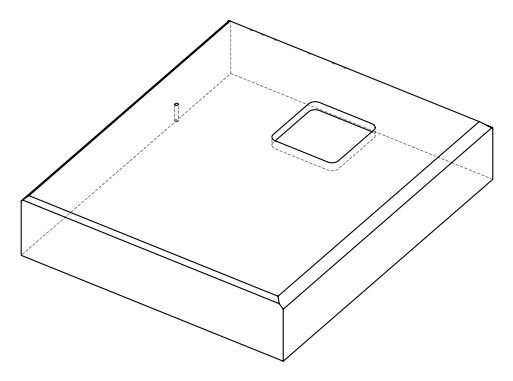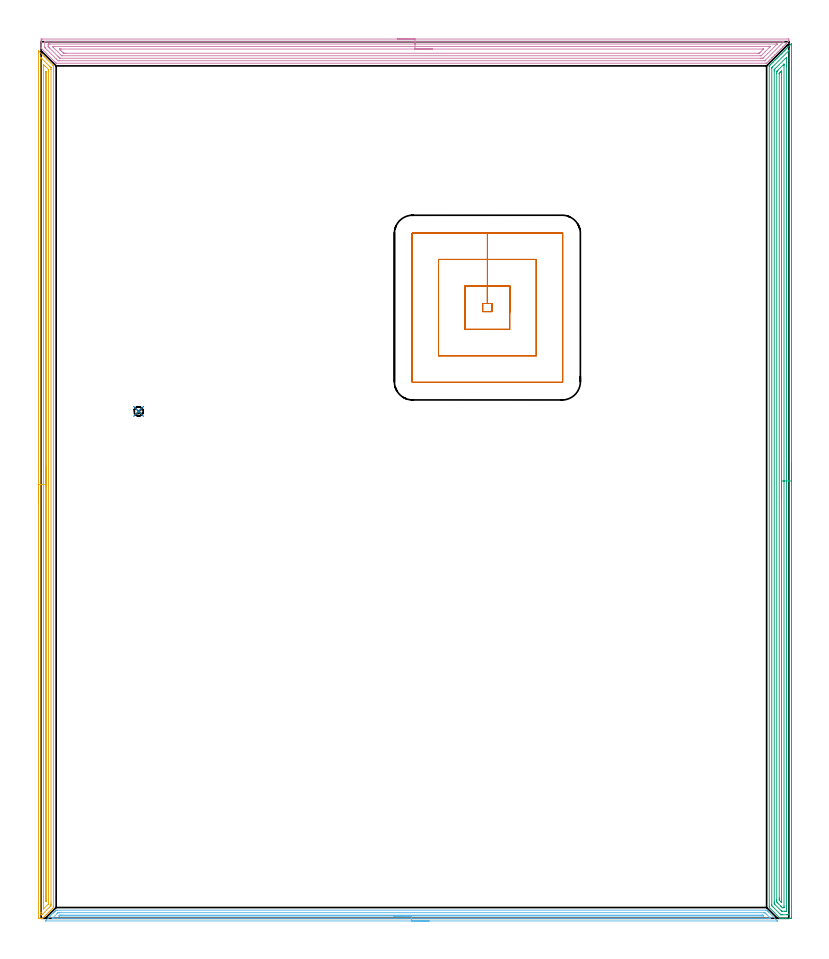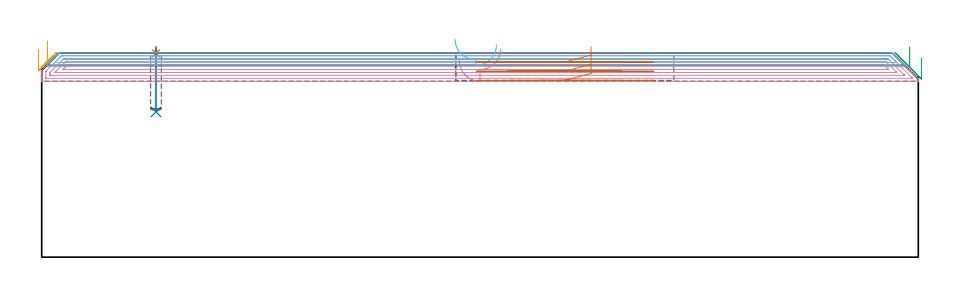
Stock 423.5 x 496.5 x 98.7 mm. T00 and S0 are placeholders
(PLAN: 7 operations, 3 tool changes, 67.2 min)
(1 SPOT_DRILL | STEP1POCKET | NXT0321_9005460120000 | 0.03 min | 2 mm3)
(2 DRILL_BLIND_HOLE_INTO_CENTER | STEP1POCKET | UGT0301_176 | 0.12 min | 574 mm3)
(3 AREA_MILL | FG_CHAMFER_SURFACE | UGT0205_001 | 19.74 min | 39415 mm3)
(4 AREA_MILL_1 | FG_CHAMFER_SURFACE_1 | UGT0205_001 | 16.91 min | 38997 mm3)
(5 AREA_MILL_2 | FG_CHAMFER_SURFACE_2 | UGT0205_001 | 15.66 min | 17541 mm3)
(6 AREA_MILL_3 | FG_CHAMFER_SURFACE_3 | UGT0205_001 | 9.96 min | 7559 mm3)
(7 MILL_RECTANGULAR_POCKET | POCKET_RECTANGULAR_STRAIGHT | UGT0201_104 | Follow Part, ap 5, ae 75% | 4.8 min | 145302 mm3)
(TOOL NXT0321_9005460120000 | NC Spot Drill, 142deg, 12mm, Carbide, Uncoated | D12 PA142 FL30 Z2)
(TOOL UGT0301_176 | Twist Drill 5.2 mm | D5.2 PA118 FL50 Z2)
(TOOL UGT0205_001 | Chamfer Mill 20 x 3 x 45 deg. | D20 FL50 Z2)
(TOOL UGT0201_104 | End Mill 20 mm | D20 FL22 Z2)
(OP 1 SPOT_DRILL)
G17 G21 G94 G90
T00 M6
G54
G17 G0 G90 X55.2 Y287.1 S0 M3
G43 Z108.7 H0
G94 G81 G98 Z98.476 F250. R101.7
G80
M5
M2
(OP 2 DRILL_BLIND_HOLE_INTO_CENTER)
G17 G21 G94 G90
T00 M6
G54
G17 G0 G90 X55.2 Y287.1 S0 M3
G43 Z108.7 H0
G94 G81 G98 Z70.2 F250. R100.7
G80
M5
M2
(OP 3 AREA_MILL)
G17 G21 G94 G90
T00 M6
G54
G17 G0 G90 X425. Y257.7 S1061 M3
G43 Z108.7 H0
Z96.1
G94 G1 Y257.662 Z95.228 F250.
Y257.548 Z94.363
Y257.359 Z93.512
Y257.097 Z92.68
Y256.763 Z91.874
Y256.36 Z91.1
Y255.892 Z90.364
Y255.36 Z89.672
Y254.771 Z89.029
Y254.128 Z88.44
Y253.436 Z87.908
Y252.7 Z87.44
Y251.926 Z87.037
Y251.12 Z86.703
Y250.288 Z86.441
Y249.436 Z86.252
Y248.572 Z86.138
Y247.7 Z86.1
Y0.978
X424.999 Y0.621 Z86.101
X424.994 Y0.091 Z86.104
X424.991 Y0.008 Z86.105
X424.467 Y0. Z86.629
X421.805 Z89.289
X420.378 Z90.719
X420.031 Z91.064
X418.95 Z92.149
X418.518 Y0.001 Z92.574
X418.498 Y0.01 Z92.594
X418.451 Y0.045 Z92.642
X418.325 Y0.175 Z92.774
X412.517 Y5.983 Z98.583
X412.486 Y6.016 Z98.614
X412.405 Y6.105 Z98.691
X412.4 Y6.876 Z98.7
Y482.792
X412.402 Y482.799 Z98.698
X412.403 Y482.802 Z98.697
X412.933 Y483.334 Z98.164
X413.655 Y484.055 Z97.444
X413.82 Y484.222 Z97.277
X414.549 Y484.949 Z96.551
X414.707 Y485.109 Z96.389
X415.442 Y485.843 Z95.657
X415.595 Y485.996 Z95.502
X416.038 Y486.438 Z95.062
X416.336 Y486.736 Z94.763
X416.482 Y486.883 Z94.615
X416.907 Y487.307 Z94.193
X416.925 Y487.325 Z94.175
X417.229 Y487.63 Z93.869
X417.369 Y487.771 Z93.727
X417.776 Y488.176 Z93.324
X417.826 Y488.225 Z93.274
X418.123 Y488.523 Z92.976
X418.256 Y488.658 Z92.84
X418.644 Y489.044 Z92.456
X418.758 Y489.158 Z92.342
X419.016 Y489.417 Z92.082
X419.144 Y489.545 Z91.953
X419.513 Y489.913 Z91.587
X419.664 Y490.065 Z91.435
X419.91 Y490.311 Z91.188
X420.031 Y490.433 Z91.065
X420.382 Y490.782 Z90.718
X420.571 Y490.971 Z90.529
X420.799 Y491.2 Z90.299
X420.918 Y491.32 Z90.178
X421.251 Y491.651 Z89.849
X421.477 Y491.877 Z89.622
X421.697 Y492.098 Z89.401
X421.805 Y492.207 Z89.291
X422.249 Y492.649 Z88.85
X422.693 Y493.094 Z88.403
X423.136 Y493.537 Z87.963
X423.58 Y493.982 Z87.516
X424.024 Y494.424 Z87.076
X424.467 Y494.869 Z86.629
X424.676 Y495.076 Z86.423
X424.726 Y495.126 Z86.374
X424.911 Y495.311 Z86.188
X424.978 Y495.374 Z86.121
X424.995 Y495.383 Z86.104
X425. Y495.374 Z86.099
Y247.7 Z86.1
X423.586 Z87.514
Y2.409
X423.58 Y2.01 Z87.52
X423.096 Y2.002 Z88.004
X422.693 Y2.001 Z88.407
X422.211 Y2. Z88.889
X420.031 Z91.069
X419.549 Z91.551
X419.144 Y2.003 Z91.956
X419.009 Y2.007 Z92.091
X418.961 Y2.01 Z92.139
X418.922 Y2.039 Z92.178
X418.846 Y2.111 Z92.254
X418.542 Y2.409 Z92.558
X414.707 Y6.243 Z96.393
X414.077 Y6.877 Z97.023
X413.82 Y7.142 Z97.28
X413.814 Y7.776 Z97.286
Y481.375
X413.82 Y481.758 Z97.28
X414.071 Y482.016 Z97.029
X414.318 Y482.268 Z96.782
X423.255 Y491.204 Z87.845
X423.42 Y491.365 Z87.68
X423.58 Y491.518 Z87.52
X423.586 Y491.204 Z87.514
Y247.7
X422.172 Z88.928
X422.171 Y5.089 Z88.929
X422.17 Y4.722 Z88.93
X422.167 Y4.196 Z88.933
X422.165 Y4.021 Z88.935
X421.993 Y4.007 Z89.107
X421.805 Y4.003 Z89.295
X421.112 Y4. Z89.988
X419.836 Y4.002 Z91.264
X419.448 Y4.008 Z91.652
X419.4 Y4.011 Z91.7
X419.387 Y4.019 Z91.713
X419.36 Y4.042 Z91.74
X419.307 Y4.092 Z91.793
X419.203 Y4.196 Z91.897
X415.595 Y7.805 Z95.505
X415.383 Y8.023 Z95.717
X415.278 Y8.133 Z95.822
X415.235 Y8.194 Z95.865
X415.234 Y8.295 Z95.866
X415.23 Y8.664 Z95.87
X415.229 Y9.032 Z95.871
X415.228 Y9.557 Z95.872
X415.229 Y479.956 Z95.871
X415.231 Y480.481 Z95.869
X415.234 Y480.665 Z95.866
X415.235 Y480.708 Z95.865
X415.25 Y480.739 Z95.85
X415.293 Y480.785 Z95.807
X415.595 Y481.094 Z95.505
X422.13 Y487.63 Z88.97
X422.146 Y487.64 Z88.954
X422.154 Y487.645 Z88.946
X422.165 Y487.63 Z88.935
X422.169 Y487.408 Z88.931
X422.171 Y487.262 Z88.929
X422.172 Y482.638 Z88.928
Y247.7
X420.757 Z90.343
Y6.877
X420.755 Y6.147 Z90.345
X420.752 Y6.041 Z90.348
X420.751 Y6.017 Z90.349
X420.737 Y6.01 Z90.363
X420.684 Y6.007 Z90.416
X420.466 Y6.002 Z90.634
X420.031 Y6. Z91.069
X420.014 Z91.086
X419.905 Y6.006 Z91.195
X419.853 Y6.01 Z91.247
X419.648 Y6.209 Z91.452
X419.314 Y6.537 Z91.786
X419.144 Y6.705 Z91.956
X418.972 Y6.877 Z92.128
X417.186 Y8.664 Z93.914
X417. Y8.855 Z94.1
X416.65 Y9.218 Z94.45
X416.645 Y9.393 Z94.455
X416.644 Y9.557 Z94.456
X416.643 Y10.289 Z94.457
Y10.451
Y478.694
X416.645 Y479.423 Z94.455
X416.647 Y479.587 Z94.453
X416.65 Y479.674 Z94.45
X416.708 Y479.747 Z94.392
X416.817 Y479.862 Z94.283
X416.955 Y480.004 Z94.145
X417.369 Y480.421 Z93.731
X420.516 Y483.567 Z90.584
X420.586 Y483.637 Z90.514
X420.664 Y483.712 Z90.436
X420.733 Y483.776 Z90.367
X420.748 Y483.788 Z90.352
X420.751 Y483.769 Z90.349
X420.753 Y483.707 Z90.347
X420.757 Y483.324 Z90.343
Y483.162
Y247.7
X419.343 Z91.757
Y9.357
X419.342 Y9.155 Z91.758
X419.34 Y9.022 Z91.76
X419.337 Y8.976 Z91.763
X419.336 Y8.974 Z91.764
X419.327 Y8.979 Z91.773
X419.278 Y9.023 Z91.822
X419.144 Y9.155 Z91.956
X418.742 Y9.557 Z92.358
X418.256 Y10.054 Z92.844
X418.064 Y10.255 Z93.036
X418.06 Y10.451 Z93.04
X418.058 Y10.65 Z93.042
X418.057 Y11.345 Z93.043
Y11.546
X418.058 Y478.347 Z93.042
X418.059 Y478.521 Z93.041
X418.062 Y478.607 Z93.038
X418.064 Y478.646 Z93.036
X418.1 Y478.694 Z93.
X418.176 Y478.775 Z92.924
X418.256 Y478.858 Z92.844
X418.62 Y479.222 Z92.48
X418.986 Y479.587 Z92.114
X419.065 Y479.666 Z92.035
X419.144 Y479.741 Z91.956
X419.226 Y479.815 Z91.874
X419.337 Y479.905 Z91.763
X419.339 Y479.788 Z91.761
X419.342 Y479.587 Z91.758
X419.343 Y479.387 Z91.757
Y478.694
Y247.7
Y246.828 Z91.795
Y245.964 Z91.909
Y245.112 Z92.098
Y244.28 Z92.36
Y243.474 Z92.694
Y242.7 Z93.097
Y241.964 Z93.565
Y241.272 Z94.096
Y240.629 Z94.686
Y240.04 Z95.329
Y239.508 Z96.021
Y239.04 Z96.757
Y238.637 Z97.531
Y238.303 Z98.337
Y238.041 Z99.169
Y237.852 Z100.02
Y237.738 Z100.885
Y237.7 Z101.757
G0 Z108.7
M5
M2
(OP 4 AREA_MILL_1)
G17 G21 G94 G90
T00 M6
G54
G17 G0 G90 X201.75 Y498. S1061 M3
G43 Z108.7 H0
Z95.
G94 G1 X201.788 Z94.128 F250.
X201.902 Z93.264
X202.091 Z92.412
X202.353 Z91.58
X202.687 Z90.774
X203.09 Z90.
X203.559 Z89.264
X204.09 Z88.572
X204.679 Z87.929
X205.322 Z87.34
X206.014 Z86.808
X206.75 Z86.34
X207.524 Z85.937
X208.33 Z85.603
X209.162 Z85.341
X210.014 Z85.152
X210.878 Z85.038
X211.75 Z85.
X423.337
X423.385 Y497.998 Z85.002
X423.5 Y497.991 Z85.005
X423.499 Y496.95 Z86.049
X423.498 Y496.906 Z86.092
X423.485 Y496.887 Z86.111
X423.354 Y496.754 Z86.245
X422.853 Y496.253 Z86.747
X422.659 Y496.058 Z86.939
X421.962 Y495.362 Z87.638
X421.767 Y495.165 Z87.831
X421.071 Y494.471 Z88.529
X420.875 Y494.273 Z88.723
X420.18 Y493.58 Z89.42
X419.982 Y493.381 Z89.616
X419.289 Y492.689 Z90.311
X419.09 Y492.488 Z90.508
X418.398 Y491.798 Z91.202
X418.198 Y491.596 Z91.4
X417.507 Y490.907 Z92.093
X417.306 Y490.704 Z92.293
X416.616 Y490.016 Z92.984
X416.413 Y489.812 Z93.185
X415.725 Y489.125 Z93.875
X415.521 Y488.919 Z94.077
X414.834 Y488.234 Z94.766
X414.629 Y488.027 Z94.97
X413.943 Y487.343 Z95.657
X413.736 Y487.135 Z95.862
X413.052 Y486.452 Z96.548
X412.844 Y486.242 Z96.754
X412.161 Y485.561 Z97.439
X411.952 Y485.35 Z97.646
X411.284 Y484.684 Z98.316
X410.911 Y484.314 Z98.685
X410.9 Y484.307 Z98.693
X410.391 Y484.3 Z98.7
X8.644
X8.505 Y484.304 Z98.689
X8.432 Y484.367 Z98.63
X8.225 Y484.575 Z98.425
X8.182 Y484.617 Z98.382
X7.894 Y484.904 Z98.092
X0.756 Y492.042 Z90.954
X0.314 Y492.486 Z90.514
X0.015 Y492.787 Z90.212
X0.001 Y492.806 Z90.192
X0. Y492.957 Z90.042
Y493.111 Z89.888
Y494.066 Z88.934
Y494.719 Z88.276
Y495.938 Z87.059
Y496.504 Z86.491
Y497.113 Z85.882
X0.002 Y497.396 Z85.599
X0.007 Y497.991 Z85.005
X0.012 Y497.993 Z85.003
X0.61 Y498. Z85.
X211.75
Y496.586 Z86.414
X420.212 Y496.585 Z86.415
X420.294 Y496.584 Z86.416
X420.457 Y496.58 Z86.42
X420.71 Y496.571 Z86.429
X420.647 Y496.504 Z86.496
X420.432 Y496.284 Z86.716
X420.212 Y496.062 Z86.938
X409.946 Y485.796 Z97.204
X409.895 Y485.747 Z97.253
X409.872 Y485.728 Z97.272
X409.862 Y485.723 Z97.277
X409.825 Y485.72 Z97.28
X409.662 Y485.715 Z97.285
X409.58 Y485.714 Z97.286
X10.43 Y485.715 Z97.285
X9.614 Y485.719 Z97.281
X9.538 Y485.721 Z97.279
X9.46 Y485.796 Z97.204
X8.645 Y486.605 Z96.395
X8.561 Y486.688 Z96.312
X2.315 Y492.935 Z90.065
X2.236 Y493.016 Z89.984
X2.082 Y493.179 Z89.821
X2.01 Y493.258 Z89.742
X2.006 Y493.281 Z89.719
X2.001 Y493.328 Z89.672
X2. Y496.006 Z86.994
X2.004 Y496.504 Z86.496
X2.006 Y496.553 Z86.447
X2.009 Y496.572 Z86.428
X2.069 Y496.579 Z86.421
X2.232 Y496.584 Z86.416
X2.314 Y496.585 Z86.415
X211.75 Y496.586 Z86.414
Y495.172 Z87.828
X416.641 Y495.171 Z87.829
X416.718 Y495.17 Z87.83
X416.815 Y495.167 Z87.833
X416.844 Y495.165 Z87.835
X416.833 Y495.144 Z87.856
X416.79 Y495.095 Z87.905
X416.724 Y495.025 Z87.975
X416.641 Y494.94 Z88.06
X416.53 Y494.829 Z88.171
X409.281 Y487.581 Z95.419
X408.94 Y487.247 Z95.753
X408.826 Y487.137 Z95.863
X408.606 Y487.134 Z95.866
X408.164 Y487.13 Z95.87
X407.713 Y487.129 Z95.871
X407.273 Y487.128 Z95.872
X10.882 Y487.129 Z95.871
X10.657 Y487.131 Z95.869
X10.601 Y487.133 Z95.867
X10.577 Y487.135 Z95.865
X10.54 Y487.168 Z95.832
X10.43 Y487.271 Z95.729
X10.119 Y487.581 Z95.419
X9.538 Y488.161 Z94.839
X4.765 Y492.935 Z90.065
X4.181 Y493.523 Z89.477
X4.035 Y493.676 Z89.324
X4.01 Y493.72 Z89.28
X4.005 Y493.767 Z89.233
X4.002 Y493.827 Z89.173
X4. Y494.008 Z88.992
X4.001 Y494.719 Z88.281
X4.002 Y494.898 Z88.102
X4.01 Y495.08 Z87.92
X4.02 Y495.165 Z87.835
X4.068 Y495.167 Z87.833
X4.181 Y495.169 Z87.831
X4.622 Y495.171 Z87.829
X5.074 Y495.172 Z87.828
X211.75
Y493.757 Z89.243
X412.247
X412.9 Y493.75 Z89.25
X412.983 Y493.743 Z89.257
X412.931 Y493.686 Z89.314
X412.84 Y493.591 Z89.409
X412.731 Y493.48 Z89.52
X412.628 Y493.376 Z89.624
X408.014 Y488.763 Z94.237
X407.891 Y488.644 Z94.356
X407.806 Y488.566 Z94.434
X407.785 Y488.549 Z94.451
X407.764 Y488.547 Z94.453
X407.713 Y488.544 Z94.456
X407.643 Y488.543 Z94.457
X12.146
X11.735 Y488.545 Z94.455
X11.633 Y488.548 Z94.452
X11.611 Y488.549 Z94.451
X11.574 Y488.583 Z94.417
X11.506 Y488.647 Z94.353
X11.323 Y488.826 Z94.174
X6.859 Y493.29 Z89.71
X6.508 Y493.646 Z89.354
X6.437 Y493.72 Z89.28
X6.413 Y493.748 Z89.252
X6.431 Y493.75 Z89.25
X6.515 Y493.753 Z89.247
X6.859 Y493.757 Z89.243
X6.929
X211.75
Y492.343 Z90.657
X408.606
X408.907 Y492.341 Z90.659
X409.106 Y492.338 Z90.662
X409.125 Y492.337 Z90.663
X409.1 Y492.307 Z90.693
X409.04 Y492.242 Z90.758
X408.963 Y492.162 Z90.838
X408.844 Y492.042 Z90.958
X407.386 Y490.584 Z92.416
X407.059 Y490.258 Z92.742
X406.939 Y490.139 Z92.861
X406.82 Y490.027 Z92.973
X406.742 Y489.964 Z93.036
X406.672 Y489.962 Z93.038
X406.524 Y489.959 Z93.041
X406.228 Y489.957 Z93.043
X405.927
X14.001
X13.408 Y489.958 Z93.042
X13.109 Y489.96 Z93.04
X12.808 Y489.964 Z93.036
X12.634 Y489.976 Z93.024
X12.537 Y490.068 Z92.932
X12.342 Y490.258 Z92.742
X12.216 Y490.382 Z92.618
X11.323 Y491.275 Z91.725
X10.557 Y492.042 Z90.958
X10.43 Y492.172 Z90.828
X10.28 Y492.337 Z90.663
X10.316 Y492.339 Z90.661
X10.43 Y492.341 Z90.659
X11.022 Y492.343 Z90.657
X11.323
X211.75
X212.622 Z90.695
X213.487 Z90.809
X214.338 Z90.998
X215.17 Z91.26
X215.976 Z91.594
X216.75 Z91.997
X217.486 Z92.465
X218.178 Z92.996
X218.821 Z93.586
X219.411 Z94.229
X219.942 Z94.921
X220.41 Z95.657
X220.813 Z96.431
X221.147 Z97.237
X221.409 Z98.069
X221.598 Z98.92
X221.712 Z99.785
X221.75 Z100.657
G0 Z108.7
M5
M2
(OP 5 AREA_MILL_2)
G17 G21 G94 G90
T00 M6
G54
G17 G0 G90 X-1.5 Y235.65 S1061 M3
G43 Z108.7 H0
Z100.2
G94 G1 Y235.688 Z99.328 F250.
Y235.802 Z98.464
Y235.991 Z97.612
Y236.253 Z96.78
Y236.587 Z95.974
Y236.99 Z95.2
Y237.458 Z94.464
Y237.989 Z93.772
Y238.579 Z93.129
Y239.222 Z92.54
Y239.914 Z92.009
Y240.65 Z91.54
Y241.424 Z91.137
Y242.23 Z90.803
Y243.062 Z90.541
Y243.913 Z90.352
Y244.778 Z90.238
Y245.65 Z90.2
Y491.225
X-1.496 Y491.281 Z90.202
X-1.495 Y491.283 Z90.203
X-1.463 Y491.264 Z90.235
X-1.316 Y491.117 Z90.382
X-1.176 Y490.978 Z90.52
X1.814 Y487.987 Z93.513
X6.732 Y483.068 Z98.431
X6.91 Y482.889 Z98.607
X6.997 Y482.795 Z98.689
X7. Y482.621 Z98.7
Y6.89
X6.995 Y6.098 Z98.691
X6.896 Y5.996 Z98.593
X6.676 Y5.776 Z98.376
X6.003 Y5.102 Z97.701
X5.434 Y4.533 Z97.132
X5.222 Y4.32 Z96.919
X5.109 Y4.207 Z96.806
X4.602 Y3.702 Z96.301
X4.349 Y3.447 Z96.045
X4.215 Y3.313 Z95.912
X4.059 Y3.158 Z95.758
X3.771 Y2.871 Z95.471
X3.477 Y2.575 Z95.172
X2.793 Y1.893 Z94.493
X2.426 Y1.525 Z94.123
X1.827 Y0.927 Z93.527
X1.005 Y0.105 Z92.703
X0.908 Y0.01 Z92.604
X0.648 Y0. Z92.347
X0.412 Z92.112
X-0.303 Z91.391
X-1.176 Y0.001 Z90.52
X-1.491 Y0.004 Z90.205
X-1.494 Y0.02 Z90.204
X-1.5 Y0.35 Z90.2
Y245.65
X-0.086 Z91.614
X-0.085 Y487.093 Z91.615
X-0.083 Y487.29 Z91.617
X-0.08 Y487.387 Z91.62
X-0.078 Y487.416 Z91.622
X-0.05 Y487.39 Z91.65
X0.256 Y487.093 Z91.956
X4.931 Y482.419 Z96.631
X5.273 Y482.077 Z96.973
X5.446 Y481.901 Z97.146
X5.532 Y481.81 Z97.232
X5.573 Y481.766 Z97.273
X5.579 Y481.727 Z97.279
X5.584 Y481.057 Z97.284
X5.585 Y480.833 Z97.285
X5.586 Y8.678 Z97.286
X5.584 Y8.009 Z97.284
X5.581 Y7.784 Z97.281
X5.569 Y7.13 Z97.269
X5.338 Y6.89 Z97.038
X4.692 Y6.241 Z96.392
X0.717 Y2.267 Z92.417
X0.569 Y2.124 Z92.269
X0.479 Y2.04 Z92.179
X0.438 Y2.01 Z92.138
X0.388 Y2.008 Z92.088
X0.103 Y2.003 Z91.803
X-0.043 Y2.007 Z91.657
X-0.072 Y2.009 Z91.628
X-0.079 Y2.061 Z91.621
X-0.083 Y2.193 Z91.617
X-0.084 Y2.419 Z91.616
X-0.086 Y3.09 Z91.614
Y3.313
Y245.65
X1.328 Z93.028
X1.329 Y482.737 Z93.029
X1.334 Y483.516 Z93.034
X1.335 Y483.533 Z93.035
X1.376 Y483.516 Z93.076
X1.441 Y483.455 Z93.141
X2.28 Y482.621 Z93.98
X4.067 Y480.833 Z95.767
X4.164 Y480.724 Z95.864
X4.171 Y479.939 Z95.871
Y479.823
Y8.563
X4.17 Y8.447 Z95.87
X4.165 Y8.216 Z95.865
X4.161 Y8.171 Z95.861
X4.151 Y8.158 Z95.851
X4.125 Y8.127 Z95.825
X4.059 Y8.058 Z95.759
X1.441 Y5.441 Z93.141
X1.35 Y5.353 Z93.05
X1.335 Y5.34 Z93.035
X1.332 Y5.37 Z93.032
X1.33 Y5.494 Z93.03
X1.328 Y6.112 Z93.028
Y245.65
X2.743 Z94.443
Y479.044
X2.744 Y479.484 Z94.444
X2.745 Y479.497 Z94.445
X2.75 Y479.508 Z94.45
X2.755 Y479.498 Z94.455
X2.756 Y479.485 Z94.456
X2.757 Y9.573 Z94.457
X2.756 Y9.558 Z94.456
X2.752 Y9.467 Z94.452
X2.743 Y10.027 Z94.443
Y245.65
Y246.521 Z94.481
Y247.386 Z94.595
Y248.238 Z94.783
Y249.07 Z95.046
Y249.876 Z95.38
Y250.65 Z95.782
Y251.386 Z96.251
Y252.078 Z96.782
Y252.721 Z97.372
Y253.31 Z98.015
Y253.841 Z98.707
Y254.31 Z99.443
Y254.713 Z100.216
Y255.047 Z101.022
Y255.309 Z101.854
Y255.498 Z102.706
Y255.612 Z103.571
Y255.65 Z104.443
G0 Z108.7
M5
M2
(OP 6 AREA_MILL_3)
G17 G21 G94 G90
T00 M6
G54
G17 G0 G90 X219.7 Y-1.5 S1061 M3
G43 Z108.7 H0
Z102.6
G94 G1 X219.662 Z101.728 F250.
X219.548 Z100.863
X219.359 Z100.012
X219.097 Z99.18
X218.763 Z98.374
X218.36 Z97.6
X217.892 Z96.864
X217.361 Z96.172
X216.771 Z95.529
X216.128 Z94.94
X215.436 Z94.408
X214.7 Z93.94
X213.926 Z93.537
X213.12 Z93.203
X212.288 Z92.941
X211.437 Z92.752
X210.572 Z92.638
X209.7 Z92.6
X2.564
X2.419 Y-1.493 Z92.606
X2.564 Y-1.338 Z92.762
X3.011 Y-0.888 Z93.21
X4.14 Y0.241 Z94.34
X5.243 Y1.343 Z95.442
X6.914 Y3.015 Z97.113
X7.029 Y3.13 Z97.227
X7.207 Y3.308 Z97.406
X7.475 Y3.576 Z97.674
X7.644 Y3.747 Z97.841
X7.811 Y3.912 Z98.01
X7.921 Y4.022 Z98.12
X8.084 Y4.186 Z98.281
X8.23 Y4.331 Z98.429
X8.368 Y4.468 Z98.566
X8.495 Y4.595 Z98.691
X9.261 Y4.6 Z98.7
X410.14
X410.905 Y4.595 Z98.691
X411.032 Y4.468 Z98.566
X411.275 Y4.225 Z98.325
X411.755 Y3.747 Z97.843
X412.107 Y3.393 Z97.492
X416.944 Y-1.444 Z92.655
X416.985 Y-1.485 Z92.613
X416.987 Y-1.495 Z92.603
X416.985 Y-1.499 Z92.599
X209.7 Y-1.5 Z92.6
Y-0.086 Z94.014
X6.582 Y-0.085 Z94.015
X6.457
X6.332 Y-0.081 Z94.019
X6.284 Y-0.079 Z94.021
X6.29 Y-0.07 Z94.03
X6.362 Y0.009 Z94.109
X6.442 Y0.091 Z94.191
X6.582 Y0.232 Z94.332
X9.018 Y2.668 Z96.768
X9.261 Y2.911 Z97.011
X9.462 Y3.109 Z97.209
X9.511 Y3.154 Z97.254
X9.537 Y3.175 Z97.275
X9.578 Y3.179 Z97.279
X9.769 Y3.182 Z97.282
X10.154 Y3.185 Z97.285
X10.277 Y3.186 Z97.286
X409.371 Y3.185 Z97.285
X409.755 Y3.181 Z97.281
X409.846 Y3.179 Z97.279
X409.967 Y3.071 Z97.171
X410.14 Y2.907 Z97.007
X410.621 Y2.429 Z96.529
X411.032 Y2.018 Z96.118
X412.379 Y0.671 Z94.771
X412.818 Y0.232 Z94.332
X413.047 Y-0.001 Z94.099
X413.086 Y-0.044 Z94.056
X413.116 Y-0.079 Z94.021
X413.07 Y-0.08 Z94.02
X412.818 Y-0.084 Z94.016
X412.694 Y-0.085 Z94.015
X411.925 Y-0.086 Z94.014
X209.7
Y1.328 Z95.428
X10.378 Y1.329 Z95.429
X10.171 Y1.33 Z95.43
X10.154 Y1.332 Z95.432
X10.147 Y1.335 Z95.435
X10.148 Y1.343 Z95.443
X10.154 Y1.353 Z95.453
X10.252 Y1.453 Z95.553
X10.349 Y1.55 Z95.65
X10.489 Y1.687 Z95.787
X10.542 Y1.735 Z95.835
X10.565 Y1.754 Z95.854
X10.598 Y1.764 Z95.864
X10.824 Y1.769 Z95.869
X11.046 Y1.77 Z95.87
X11.714 Y1.771 Z95.871
X11.939
X408.129
X408.354
X408.579 Y1.768 Z95.868
X408.728 Y1.764 Z95.864
X408.83 Y1.759 Z95.859
X408.873 Y1.719 Z95.819
X409.047 Y1.55 Z95.65
X409.247 Y1.348 Z95.448
X409.249 Y1.334 Z95.434
X408.354 Y1.329 Z95.429
X209.7 Y1.328 Z95.428
X208.829 Z95.466
X207.964 Z95.58
X207.112 Z95.769
X206.28 Z96.032
X205.474 Z96.365
X204.7 Z96.768
X203.964 Z97.237
X203.272 Z97.768
X202.629 Z98.357
X202.04 Z99.001
X201.509 Z99.693
X201.04 Z100.428
X200.637 Z101.202
X200.303 Z102.008
X200.041 Z102.84
X199.852 Z103.692
X199.738 Z104.557
X199.7 Z105.428
G0 Z108.7
M5
M2
(OP 7 MILL_RECTANGULAR_POCKET)
G17 G21 G94 G90
T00 M6
G54
G17 G0 G90 X265.4 Y343.109 S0 M3
G43 Z108.7 H0
Z101.7
G94 G1 Y358.2 Z97.656 F250.
X252.75 Z94.267
Y348.2
X250.1 F500.
Y343.6
X255.4
Y348.2
X252.75
Y358.2
X240.1
Y333.6
X265.4
Y358.2
X252.75
Y373.2
X225.1
Y318.6
X280.4
Y373.2
X252.75
Y388.2
X210.4
G3 X210.1 Y387.9 R0.3
G1 Y303.9
G3 X210.4 Y303.6 R0.3
G1 X295.1
G3 X295.4 Y303.9 R0.3
G1 Y387.9
G3 X295.1 Y388.2 R0.3
G1 X252.75
X251.75
G0 X265.4 Y343.109 Z97.267
G1 Y358.2 Z93.223 F250.
X252.75 Z89.833
Y348.2
X250.1 F500.
Y343.6
X255.4
Y348.2
X252.75
Y358.2
X240.1
Y333.6
X265.4
Y358.2
X252.75
Y373.2
X225.1
Y318.6
X280.4
Y373.2
X252.75
Y388.2
X210.4
G3 X210.1 Y387.9 R0.3
G1 Y303.9
G3 X210.4 Y303.6 R0.3
G1 X295.1
G3 X295.4 Y303.9 R0.3
G1 Y387.9
G3 X295.1 Y388.2 R0.3
G1 X252.75
X251.75
G0 X265.4 Y343.109 Z92.833
G1 Y358.2 Z88.79 F250.
X252.75 Z85.4
Y348.2
X250.1 F500.
Y343.6
X255.4
Y348.2
X252.75
Y358.2
X240.1
Y333.6
X265.4
Y358.2
X252.75
Y373.2
X225.1
Y318.6
X280.4
Y373.2
X252.75
Y388.2
X210.4
G3 X210.1 Y387.9 R0.3
G1 Y303.9
G3 X210.4 Y303.6 R0.3
G1 X295.1
G3 X295.4 Y303.9 R0.3
G1 Y387.9
G3 X295.1 Y388.2 R0.3
G1 X252.75
X251.75
G0 Z108.7
M5
M2
